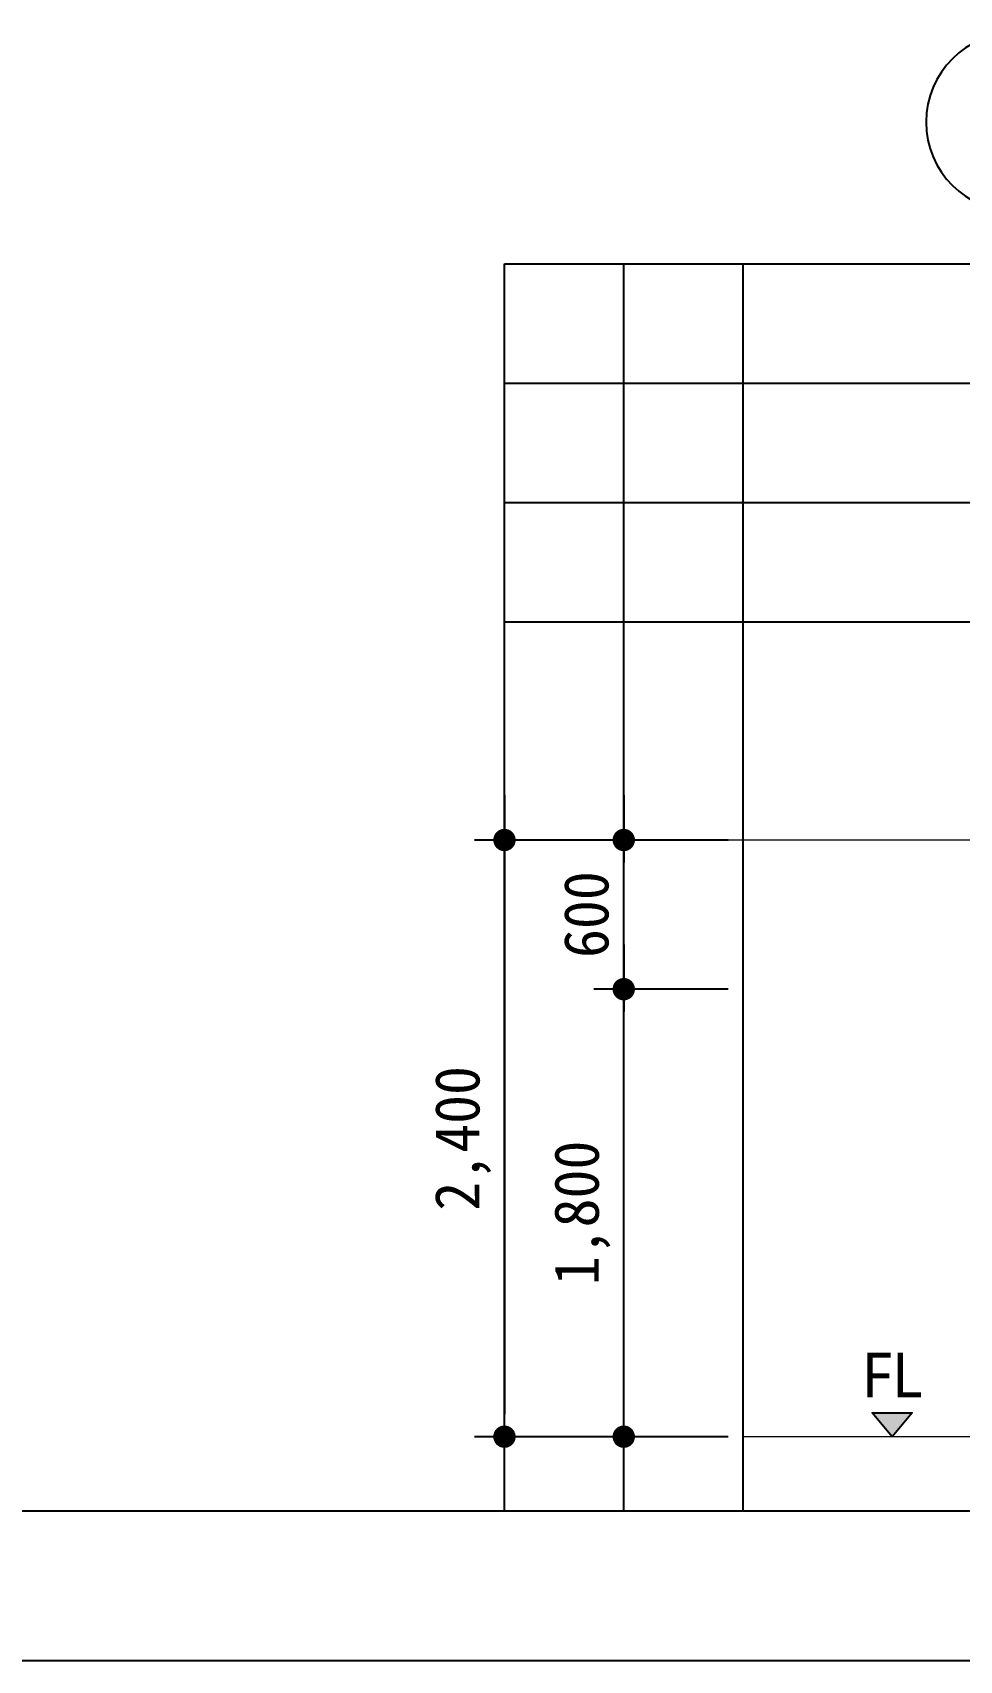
# Model space of a CAD drawing. Header units: millimetres. Extents: x -423835 to -174325, y -1379898 to -1311126.
# Drawn here: x -340389 to -336660, y -1362732 to -1356184 of the extents above; entities that cross this region are included whole.
import ezdxf
from ezdxf.enums import TextEntityAlignment as Align

# ---------------------------------------------------------------- set-up
doc = ezdxf.new("R2010")
doc.units = ezdxf.units.MM
doc.header["$LTSCALE"] = 100
doc.header["$MEASUREMENT"] = 0
doc.header["$PDSIZE"] = -10
doc.layers.get('0').update_dxf_attribs({"linetype": 'CONTINUOUS'})
doc.layers.get('Defpoints').update_dxf_attribs({"color": 153, "linetype": 'CONTINUOUS'})
for name, color, linetype, lineweight in [('A-AXIS-BUBL', 7, 'CONTINUOUS', 25), ('A-MKXS-TEXT1', 3, 'CONTINUOUS', 25), ('A-XXXX-FIN2', 6, 'CONTINUOUS', 20), ('A-XXXX-SYMB', 7, 'CONTINUOUS', 25)]:
    doc.layers.add(name, color=color, linetype=linetype, lineweight=lineweight)
doc.layers.add('A-DIMS', color=7, linetype='CONTINUOUS')
doc.layers.add('A-XXXX-NPLT', color=144, linetype='CONTINUOUS', lineweight=0, plot=False)
doc.styles.add('HY울릉도L', font='')
doc.styles.add('돋움체', font='')
doc.styles.add('맑은고딕', font='malgun.ttf')
doc.styles.get('HY울릉도L').set_extended_font_data('HYwulM')
doc.styles.get('돋움체').set_extended_font_data('DotumChe')
doc.dimstyles.new('CDIM', dxfattribs={"dimtxt": 3, "dimasz": 1.5, "dimexe": 2, "dimexo": 1, "dimgap": 1, "dimtad": 1, "dimdec": 0, "dimrnd": 0.5, "dimzin": 0, "dimdsep": 32, "dimlunit": 6, "dimtxsty": 'HY울릉도L', "dimblk1": '_CIDOT', "dimblk2": '_CIDOT', "dimsah": 1, "dimcen": 5.5, "dimclrd": 2, "dimclre": 2, "dimclrt": 7, "dimadec": 0, "dimazin": 0, "dimtfac": 1, "dimtdec": 0, "dimtix": 1, "dimtmove": 2, "dimatfit": 1, "dimldrblk": '_CIDOT', "dimfxl": 1, "dimtolj": 1, "dimtzin": 0, "dimlwd": -1, "dimarcsym": 0})

# ---------------------------------------------------------------- blocks, each defined once
blk = doc.blocks.new('_CIDOT')
at = {"color": 0, "linetype": 'ByBlock'}
blk.add_line((2, 0), (-1, 0), dxfattribs=at)
at = {"color": 0, "linetype": 'ByBlock', "const_width": 0.5}
blk.add_lwpolyline([(-0.25, 0, 1), (0.25, 0, 1)], format="xyb", close=True, dxfattribs=at)
blk = doc.blocks.new('*D541')
at = {"layer": 'A-DIMS', "lineweight": -2, "transparency": 16777216}
for p, q in [((-337590.4, -1359432.1), (-338610.4, -1359432.1)), ((-337590.4, -1361832.1), (-338610.4, -1361832.1))]:
    blk.add_line(p, q, dxfattribs=at)
at = {"layer": 'A-DIMS', "transparency": 16777216}
blk.add_line((-338490.4, -1359522.1), (-338490.4, -1361742.1), dxfattribs=at)
at = {"layer": 'Defpoints', "color": 0, "transparency": 16777216}
for p in [(-337530.4, -1359432.1), (-338490.4, -1361832.1), (-337530.4, -1361832.1)]:
    blk.add_point(p, dxfattribs=at)
at = {"layer": 'A-DIMS', "transparency": 16777216, "xscale": 90, "yscale": 90, "zscale": 90}
for p, rotation in [((-338490.4, -1359432.1), 90), ((-338490.4, -1361832.1), 270)]:
    blk.add_blockref('_CIDOT', p, dxfattribs=dict(at, rotation=rotation))
at = {"layer": 'A-DIMS', "color": 3, "transparency": 16777216, "insert": (-338657.6, -1360632.1), "char_height": 180, "attachment_point": 5, "rotation": 90, "style": '돋움체'}
blk.add_mtext('\\A1;2,400', dxfattribs=at)
blk = doc.blocks.new('*D542')
at = {"layer": 'A-DIMS', "lineweight": -2, "transparency": 16777216}
for p, q in [((-337590.4, -1360032.1), (-338130.4, -1360032.1)), ((-337590.4, -1361832.1), (-338130.4, -1361832.1))]:
    blk.add_line(p, q, dxfattribs=at)
at = {"layer": 'A-DIMS', "transparency": 16777216}
blk.add_line((-338010.4, -1361742.1), (-338010.4, -1360122.1), dxfattribs=at)
at = {"layer": 'Defpoints', "color": 0, "transparency": 16777216}
for p in [(-338010.4, -1360032.1), (-337530.4, -1360032.1), (-337530.4, -1361832.1)]:
    blk.add_point(p, dxfattribs=at)
at = {"layer": 'A-DIMS', "transparency": 16777216, "xscale": 90, "yscale": 90, "zscale": 90}
for p, rotation in [((-338010.4, -1360032.1), 90), ((-338010.4, -1361832.1), 270)]:
    blk.add_blockref('_CIDOT', p, dxfattribs=dict(at, rotation=rotation))
at = {"layer": 'A-DIMS', "color": 3, "transparency": 16777216, "insert": (-338177.6, -1360932.1), "char_height": 180, "attachment_point": 5, "rotation": 90, "style": '돋움체'}
blk.add_mtext('\\A1;1,800', dxfattribs=at)
blk = doc.blocks.new('*D543')
at = {"layer": 'A-DIMS', "lineweight": -2, "transparency": 16777216}
for p, q in [((-337590.4, -1359432.1), (-338130.4, -1359432.1)), ((-337590.4, -1360032.1), (-338130.4, -1360032.1))]:
    blk.add_line(p, q, dxfattribs=at)
at = {"layer": 'A-DIMS', "transparency": 16777216}
blk.add_line((-338010.4, -1359942.1), (-338010.4, -1359522.1), dxfattribs=at)
at = {"layer": 'Defpoints', "color": 0, "transparency": 16777216}
for p in [(-338010.4, -1359432.1), (-337530.4, -1359432.1), (-337530.4, -1360032.1)]:
    blk.add_point(p, dxfattribs=at)
at = {"layer": 'A-DIMS', "transparency": 16777216, "xscale": 90, "yscale": 90, "zscale": 90}
for p, rotation in [((-338010.4, -1359432.1), 90), ((-338010.4, -1360032.1), 270)]:
    blk.add_blockref('_CIDOT', p, dxfattribs=dict(at, rotation=rotation))
at = {"layer": 'A-DIMS', "color": 3, "transparency": 16777216, "insert": (-338160.5, -1359732.1), "char_height": 180, "attachment_point": 5, "rotation": 90, "style": '돋움체'}
blk.add_mtext('\\A1;600', dxfattribs=at)
blk = doc.blocks.new('A$C028158C4')
at = {"layer": 'A-AXIS-BUBL', "ltscale": 0.2}
blk.add_line((0, 0), (0, 175.2), dxfattribs=at)
blk.add_circle((2.9, 475.4), 300.3, dxfattribs=at)

msp = doc.modelspace()

# ---------------------------------------------------------------- hatches: boundary and pattern name
at = {"layer": 'A-XXXX-SYMB'}
msp.add_hatch(color=256, dxfattribs=at).paths.add_polyline_path([(-336930.9, -1361832.1), (-337011.4, -1361736.1), (-336850.3, -1361736.1)])

# ---------------------------------------------------------------- linework, layer by layer
at = {"color": 3, "ltscale": 2}
msp.add_line((-373435.4, -1362732.1), (-329350.4, -1362732.1), dxfattribs=at)
at = {"layer": 'A-XXXX-FIN2'}
msp.add_line((-331330.4, -1361832.1), (-337530.4, -1361832.1), dxfattribs=at)
at = {"layer": 'A-XXXX-NPLT'}
msp.add_line((-331160.4, -1359432.1), (-338460.4, -1359432.1), dxfattribs=at)
at = {"layer": 'A-XXXX-SYMB'}
msp.add_lwpolyline([(-336930.9, -1361832.1), (-337011.4, -1361736.1), (-336850.3, -1361736.1), (-336930.9, -1361832.1)], dxfattribs=at)
at = {"layer": 'Defpoints'}
for p, q in [((-338490.4, -1362132.1), (-338490.4, -1357114.3)), ((-338490.4, -1357114.3), (-330850.4, -1357114.3)), ((-338010.4, -1362132.1), (-338010.4, -1357114.3)), ((-337530.4, -1362132.1), (-337530.4, -1357114.3)), ((-338490.4, -1357594.3), (-330850.4, -1357594.3)), ((-338490.4, -1358074.3), (-330850.4, -1358074.3)), ((-338490.4, -1358554.3), (-330850.4, -1358554.3)), ((-329830.4, -1362132.1), (-351392.9, -1362132.1))]:
    msp.add_line(p, q, dxfattribs=at)

# ---------------------------------------------------------------- block references
at = {"xscale": -1.198871389330295, "yscale": 1.198871389330295, "zscale": 1.198871389330295}
msp.add_blockref('A$C028158C4', (-336430.4, -1357114.3), dxfattribs=at)

# ---------------------------------------------------------------- texts
at = {"layer": 'A-MKXS-TEXT1', "style": '맑은고딕'}
msp.add_text('FL', height=180, dxfattribs=at).set_placement((-336930.9, -1361674.2), align=Align.CENTER)

# ---------------------------------------------------------------- dimensions: what is measured, and where the dimension line sits
at = {"layer": 'A-DIMS'}
for base, p1, p2, picture, middle in [((-338490.4, -1361832.1), (-337530.4, -1359432.1), (-337530.4, -1361832.1), '*D541', (-338657.6, -1360632.1)), ((-338010.4, -1359432.1), (-337530.4, -1360032.1), (-337530.4, -1359432.1), '*D543', (-338160.5, -1359732.1)), ((-338010.4, -1360032.1), (-337530.4, -1361832.1), (-337530.4, -1360032.1), '*D542', (-338177.6, -1360932.1))]:
    dim = msp.add_linear_dim(base=base, p1=p1, p2=p2, angle=90, dimstyle='CDIM', override={"dimscale": 60, "dimtxsty": '돋움체', "dimclrd": 256, "dimclre": 256, "dimclrt": 3}, dxfattribs=at)
    dim.commit()
    dim.dimension.update_dxf_attribs({"geometry": picture, "text_midpoint": middle})

doc.saveas('drawing.dxf')
